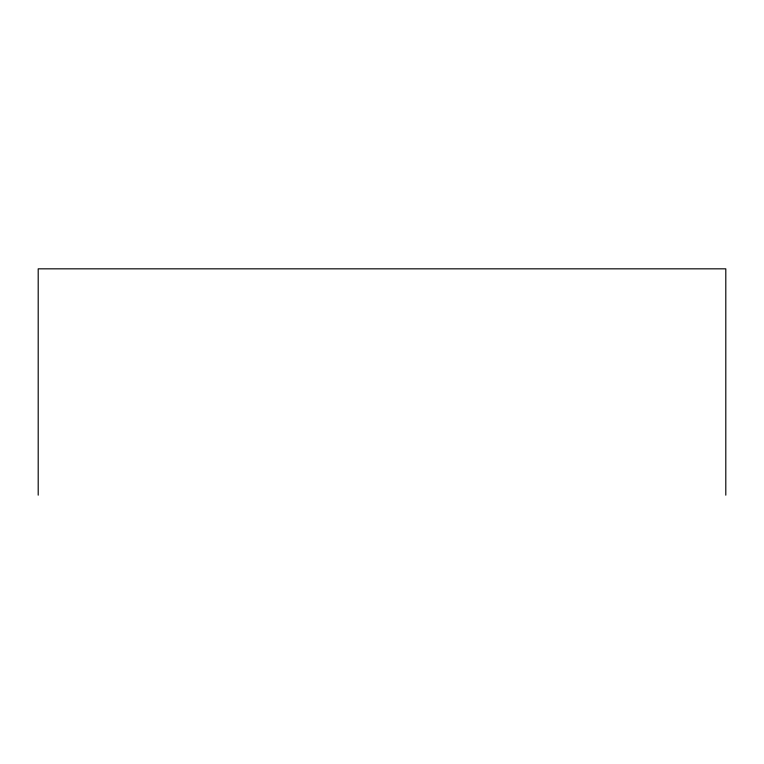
<?xml version="1.0" encoding="UTF-8"?>
<svg xmlns="http://www.w3.org/2000/svg" width="764" height="764" viewBox="0 0 764 764"><rect width="100%" height="100%" fill="white"/><g stroke="black" fill="none" stroke-linecap="round" stroke-linejoin="round"><path stroke-width="1.15" d="M725.8 495.167L725.8 268.832L38.2 268.832L38.2 495.167"/></g></svg>
